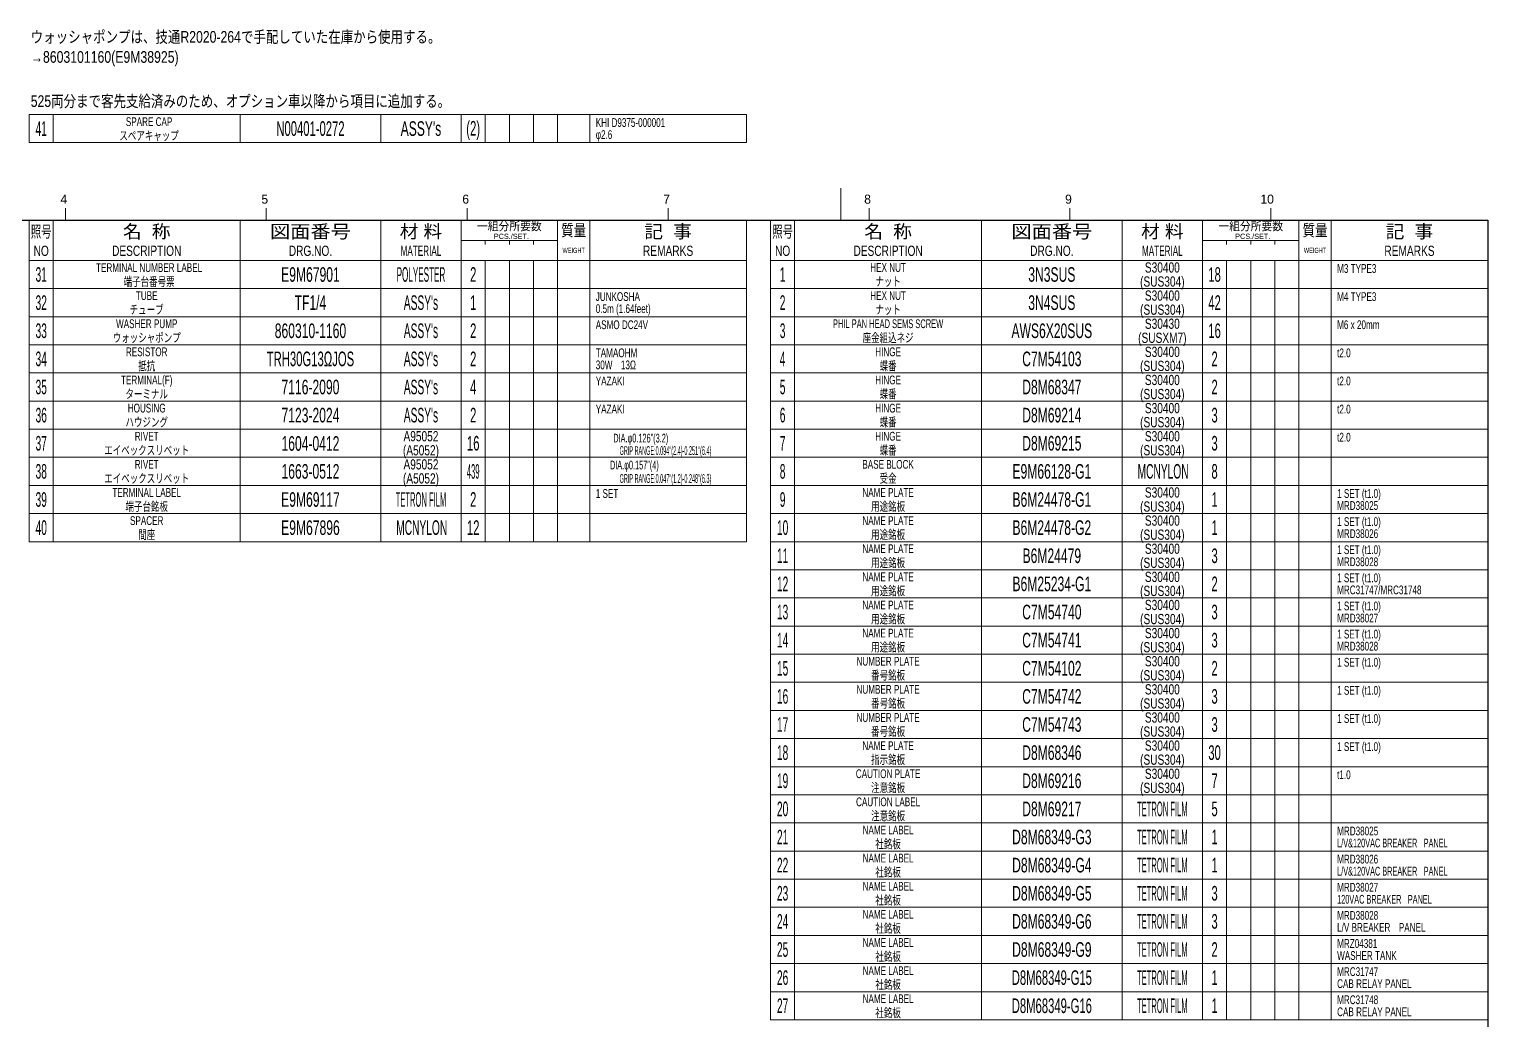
# Model space of a CAD drawing. Header units: millimetres. Extents: x 7 to 587, y 2 to 458.
# Drawn here: x 224 to 587, y 211 to 457.6 of the extents above; entities that cross this region are included whole.
import ezdxf
from ezdxf.enums import TextEntityAlignment as Align

# ---------------------------------------------------------------- set-up
doc = ezdxf.new("R2010")
doc.units = ezdxf.units.MM
for name, color, linetype in [('図面枠C7M', 7, 'Continuous'), ('表題、部品表_01', 7, 'Continuous'), ('表題、部品表_02', 7, 'Continuous'), ('表題、部品表_03', 7, 'Continuous')]:
    doc.layers.add(name, color=color, linetype=linetype)
doc.styles.add('HG丸ｺﾞｼｯｸM-PRO', font='')
doc.styles.get('HG丸ｺﾞｼｯｸM-PRO').set_extended_font_data('HG丸ｺﾞｼｯｸM-PRO')

# ---------------------------------------------------------------- blocks, each defined once
blk = doc.blocks.new('BLKF023')
at = {"layer": '図面枠C7M', "color": 4, "linetype": 'Continuous', "lineweight": 13}
for p, q in [((426, 410), (426, 418)), ((233, 413), (233, 410)), ((283, 413), (283, 410)), ((333, 413), (333, 410)), ((383, 413), (383, 410)), ((433, 413), (433, 410)), ((483, 413), (483, 410)), ((533, 413), (533, 410)), ((585, 393), (587, 393)), ((585, 386), (587, 386)), ((585, 379), (587, 379)), ((585, 372), (587, 372)), ((585, 365), (587, 365)), ((585, 358), (587, 358)), ((585, 351), (587, 351)), ((585, 344), (587, 344)), ((585, 337), (587, 337)), ((585, 330), (587, 330)), ((585, 323), (587, 323)), ((585, 316), (587, 316)), ((585, 309), (587, 309)), ((585, 302), (587, 302)), ((585, 295), (587, 295)), ((585, 288), (587, 288)), ((585, 281), (587, 281)), ((585, 274), (587, 274)), ((585, 267), (587, 267)), ((587, 260), (585, 260)), ((585, 253), (587, 253)), ((585, 246), (587, 246)), ((585, 239), (587, 239)), ((585, 232), (587, 232)), ((585, 225), (587, 225)), ((585, 218), (587, 218))]:
    blk.add_line(p, q, dxfattribs=at)
at = {"layer": '図面枠C7M', "color": 2, "linetype": 'Continuous', "lineweight": 25}
for p, q in [((33, 410), (587, 410)), ((587, 410), (587, 10))]:
    blk.add_line(p, q, dxfattribs=at)
at = {"layer": '図面枠C7M', "color": 4, "linetype": 'Continuous', "lineweight": 13, "style": 'HG丸ｺﾞｼｯｸM-PRO', "width": 1.003994}
for s, height, p in [('4', 2.25, (231.79, 413.45)), ('5', 2.25, (281.79, 413.45)), ('6', 2.25, (331.79, 413.45)), ('7', 2.25, (381.79, 413.45)), ('8', 2.25, (431.8, 413.45)), ('9', 2.25, (481.8, 413.45)), ('10', 2.255, (530.4, 413.45))]:
    blk.add_text(s, height=height, dxfattribs=at).set_placement(p, align=Align.BOTTOM_LEFT)
blk = doc.blocks.new('BLKF028')
at = {"layer": '表題、部品表_02', "color": 4, "linetype": 'Continuous', "lineweight": 13}
for p, q in [((408.5, 400), (408.5, 393)), ((408.5, 400), (587, 400)), ((414.5, 400), (414.5, 393)), ((461, 400), (461, 393)), ((496, 400), (496, 393)), ((516, 400), (516, 393)), ((522, 400), (522, 393)), ((528, 400), (528, 393)), ((534, 393), (534, 400)), ((540, 400), (540, 393)), ((548, 400), (548, 393)), ((587, 400), (587, 393)), ((408.5, 393), (587, 393))]:
    blk.add_line(p, q, dxfattribs=at)
blk = doc.blocks.new('BLKF030')
at = {"layer": '表題、部品表_02', "color": 4, "linetype": 'Continuous', "lineweight": 13}
for p, q in [((408.5, 393), (408.5, 386)), ((408.5, 393), (587, 393)), ((414.5, 393), (414.5, 386)), ((461, 393), (461, 386)), ((496, 393), (496, 386)), ((516, 393), (516, 386)), ((522, 393), (522, 386)), ((528, 393), (528, 386)), ((534, 386), (534, 393)), ((540, 393), (540, 386)), ((548, 393), (548, 386)), ((587, 393), (587, 386)), ((408.5, 386), (587, 386))]:
    blk.add_line(p, q, dxfattribs=at)
blk = doc.blocks.new('BLKF033')
at = {"layer": '表題、部品表_01', "color": 4, "linetype": 'Continuous', "lineweight": 13}
for p, q in [((408.5, 410), (408.5, 400)), ((408.5, 410), (587, 410)), ((414.5, 410), (414.5, 400)), ((461, 410), (461, 400)), ((496, 410), (496, 400)), ((516, 410), (516, 400)), ((540, 410), (540, 400)), ((548, 410), (548, 400)), ((587, 410), (587, 400)), ((516, 405), (540, 405)), ((522, 404), (522, 405)), ((528, 405), (528, 404)), ((534, 405), (534, 404)), ((408.5, 400), (587, 400))]:
    blk.add_line(p, q, dxfattribs=at)
at = {"layer": '表題、部品表_01', "color": 3, "linetype": 'Continuous', "lineweight": 35, "style": 'HG丸ｺﾞｼｯｸM-PRO'}
for s, height, width, p in [('照号', 2.909, 0.651535, (411.5, 407.2)), ('名  称', 3.273, 1.042426, (437.75, 407.2)), ('図面番号', 3.273, 1.127518, (478.5, 407.2)), ('材 料', 3.273, 1.042439, (506, 407.2)), ('一組分所要数', 2.036, 0.966638, (528, 408.5)), ('PCS./SET.', 1.309, 0.862935, (528.5, 406)), ('質量', 2.909, 0.781842, (544, 407.5)), ('記  事', 3.273, 1.042426, (567.5, 407.2)), ('NO', 2.545, 0.740841, (411.5, 402.4)), ('DESCRIPTION', 2.5455, 0.741365, (437.75, 402.4)), ('DRG.NO.', 2.545, 0.741189, (478.5, 402.4)), ('MATERIAL', 2.545, 0.594756, (506, 402.4)), ('WEIGHT', 1.309, 0.635507, (544, 402.5)), ('REMARKS', 2.545, 0.742803, (567.5, 402.4))]:
    blk.add_text(s, height=height, dxfattribs=dict(at, width=width)).set_placement(p, align=Align.MIDDLE_CENTER)
blk = doc.blocks.new('BLKF032')
at = {"layer": '表題、部品表_01', "color": 3, "linetype": 'Continuous', "lineweight": 13}
blk.add_blockref('BLKF033', (0, 0), dxfattribs=at)
blk = doc.blocks.new('BLKF034')
at = {"layer": '表題、部品表_02', "color": 4, "linetype": 'Continuous', "lineweight": 13}
for p, q in [((408.5, 386), (408.5, 379)), ((408.5, 386), (587, 386)), ((414.5, 386), (414.5, 379)), ((461, 386), (461, 379)), ((496, 386), (496, 379)), ((516, 386), (516, 379)), ((522, 386), (522, 379)), ((528, 386), (528, 379)), ((534, 379), (534, 386)), ((540, 386), (540, 379)), ((548, 386), (548, 379)), ((587, 386), (587, 379)), ((408.5, 379), (587, 379))]:
    blk.add_line(p, q, dxfattribs=at)
blk = doc.blocks.new('BLKF036')
at = {"layer": '表題、部品表_02', "color": 4, "linetype": 'Continuous', "lineweight": 13}
for p, q in [((408.5, 379), (408.5, 372)), ((408.5, 379), (587, 379)), ((414.5, 379), (414.5, 372)), ((461, 379), (461, 372)), ((496, 379), (496, 372)), ((516, 379), (516, 372)), ((522, 379), (522, 372)), ((528, 379), (528, 372)), ((534, 372), (534, 379)), ((540, 379), (540, 372)), ((548, 379), (548, 372)), ((587, 379), (587, 372)), ((408.5, 372), (587, 372))]:
    blk.add_line(p, q, dxfattribs=at)
blk = doc.blocks.new('BLKF038')
at = {"layer": '表題、部品表_02', "color": 4, "linetype": 'Continuous', "lineweight": 13}
for p, q in [((408.5, 372), (408.5, 365)), ((408.5, 372), (587, 372)), ((414.5, 372), (414.5, 365)), ((461, 372), (461, 365)), ((496, 372), (496, 365)), ((516, 372), (516, 365)), ((522, 372), (522, 365)), ((528, 372), (528, 365)), ((534, 365), (534, 372)), ((540, 372), (540, 365)), ((548, 372), (548, 365)), ((587, 372), (587, 365)), ((408.5, 365), (587, 365))]:
    blk.add_line(p, q, dxfattribs=at)
blk = doc.blocks.new('BLKF040')
at = {"layer": '表題、部品表_02', "color": 4, "linetype": 'Continuous', "lineweight": 13}
for p, q in [((408.5, 365), (408.5, 358)), ((408.5, 365), (587, 365)), ((414.5, 365), (414.5, 358)), ((461, 365), (461, 358)), ((496, 365), (496, 358)), ((516, 365), (516, 358)), ((522, 365), (522, 358)), ((528, 365), (528, 358)), ((534, 358), (534, 365)), ((540, 365), (540, 358)), ((548, 365), (548, 358)), ((587, 365), (587, 358)), ((408.5, 358), (587, 358))]:
    blk.add_line(p, q, dxfattribs=at)
blk = doc.blocks.new('BLKF042')
at = {"layer": '表題、部品表_02', "color": 4, "linetype": 'Continuous', "lineweight": 13}
for p, q in [((408.5, 358), (408.5, 351)), ((408.5, 358), (587, 358)), ((414.5, 358), (414.5, 351)), ((461, 358), (461, 351)), ((496, 358), (496, 351)), ((516, 358), (516, 351)), ((522, 358), (522, 351)), ((528, 358), (528, 351)), ((534, 351), (534, 358)), ((540, 358), (540, 351)), ((548, 358), (548, 351)), ((587, 358), (587, 351)), ((408.5, 351), (587, 351))]:
    blk.add_line(p, q, dxfattribs=at)
blk = doc.blocks.new('BLKF044')
at = {"layer": '表題、部品表_02', "color": 4, "linetype": 'Continuous', "lineweight": 13}
for p, q in [((408.5, 351), (408.5, 344)), ((408.5, 351), (587, 351)), ((414.5, 351), (414.5, 344)), ((461, 351), (461, 344)), ((496, 351), (496, 344)), ((516, 351), (516, 344)), ((522, 351), (522, 344)), ((528, 351), (528, 344)), ((534, 344), (534, 351)), ((540, 351), (540, 344)), ((548, 351), (548, 344)), ((587, 351), (587, 344)), ((408.5, 344), (587, 344))]:
    blk.add_line(p, q, dxfattribs=at)
blk = doc.blocks.new('BLKF046')
at = {"layer": '表題、部品表_02', "color": 4, "linetype": 'Continuous', "lineweight": 13}
for p, q in [((408.5, 344), (408.5, 337)), ((408.5, 344), (587, 344)), ((414.5, 344), (414.5, 337)), ((461, 344), (461, 337)), ((496, 344), (496, 337)), ((516, 344), (516, 337)), ((522, 344), (522, 337)), ((528, 344), (528, 337)), ((534, 337), (534, 344)), ((540, 344), (540, 337)), ((548, 344), (548, 337)), ((587, 344), (587, 337)), ((408.5, 337), (587, 337))]:
    blk.add_line(p, q, dxfattribs=at)
blk = doc.blocks.new('BLKF048')
at = {"layer": '表題、部品表_02', "color": 4, "linetype": 'Continuous', "lineweight": 13}
for p, q in [((408.5, 337), (408.5, 330)), ((408.5, 337), (587, 337)), ((414.5, 337), (414.5, 330)), ((461, 337), (461, 330)), ((496, 337), (496, 330)), ((516, 337), (516, 330)), ((522, 337), (522, 330)), ((528, 337), (528, 330)), ((534, 330), (534, 337)), ((540, 337), (540, 330)), ((548, 337), (548, 330)), ((587, 337), (587, 330)), ((408.5, 330), (587, 330))]:
    blk.add_line(p, q, dxfattribs=at)
blk = doc.blocks.new('BLKF050')
at = {"layer": '表題、部品表_02', "color": 4, "linetype": 'Continuous', "lineweight": 13}
for p, q in [((408.5, 330), (408.5, 323)), ((408.5, 330), (587, 330)), ((414.5, 330), (414.5, 323)), ((461, 330), (461, 323)), ((496, 330), (496, 323)), ((516, 330), (516, 323)), ((522, 330), (522, 323)), ((528, 330), (528, 323)), ((534, 323), (534, 330)), ((540, 330), (540, 323)), ((548, 330), (548, 323)), ((587, 330), (587, 323)), ((408.5, 323), (587, 323))]:
    blk.add_line(p, q, dxfattribs=at)
blk = doc.blocks.new('BLKF052')
at = {"layer": '表題、部品表_02', "color": 4, "linetype": 'Continuous', "lineweight": 13}
for p, q in [((408.5, 323), (408.5, 316)), ((408.5, 323), (587, 323)), ((414.5, 323), (414.5, 316)), ((461, 323), (461, 316)), ((496, 323), (496, 316)), ((516, 323), (516, 316)), ((522, 323), (522, 316)), ((528, 323), (528, 316)), ((534, 316), (534, 323)), ((540, 323), (540, 316)), ((548, 323), (548, 316)), ((587, 323), (587, 316)), ((408.5, 316), (587, 316))]:
    blk.add_line(p, q, dxfattribs=at)
blk = doc.blocks.new('BLKF054')
at = {"layer": '表題、部品表_02', "color": 4, "linetype": 'Continuous', "lineweight": 13}
for p, q in [((408.5, 316), (408.5, 309)), ((408.5, 316), (587, 316)), ((414.5, 316), (414.5, 309)), ((461, 316), (461, 309)), ((496, 316), (496, 309)), ((516, 316), (516, 309)), ((522, 316), (522, 309)), ((528, 316), (528, 309)), ((534, 309), (534, 316)), ((540, 316), (540, 309)), ((548, 316), (548, 309)), ((587, 316), (587, 309)), ((408.5, 309), (587, 309))]:
    blk.add_line(p, q, dxfattribs=at)
blk = doc.blocks.new('BLKF056')
at = {"layer": '表題、部品表_02', "color": 4, "linetype": 'Continuous', "lineweight": 13}
for p, q in [((408.5, 309), (408.5, 302)), ((408.5, 309), (587, 309)), ((414.5, 309), (414.5, 302)), ((461, 309), (461, 302)), ((496, 309), (496, 302)), ((516, 309), (516, 302)), ((522, 309), (522, 302)), ((528, 309), (528, 302)), ((534, 302), (534, 309)), ((540, 309), (540, 302)), ((548, 309), (548, 302)), ((587, 309), (587, 302)), ((408.5, 302), (587, 302))]:
    blk.add_line(p, q, dxfattribs=at)
blk = doc.blocks.new('BLKF058')
at = {"layer": '表題、部品表_02', "color": 4, "linetype": 'Continuous', "lineweight": 13}
for p, q in [((408.5, 302), (408.5, 295)), ((408.5, 302), (587, 302)), ((414.5, 302), (414.5, 295)), ((461, 302), (461, 295)), ((496, 302), (496, 295)), ((516, 302), (516, 295)), ((522, 302), (522, 295)), ((528, 302), (528, 295)), ((534, 295), (534, 302)), ((540, 302), (540, 295)), ((548, 302), (548, 295)), ((587, 302), (587, 295)), ((408.5, 295), (587, 295))]:
    blk.add_line(p, q, dxfattribs=at)
blk = doc.blocks.new('BLKF060')
at = {"layer": '表題、部品表_02', "color": 4, "linetype": 'Continuous', "lineweight": 13}
for p, q in [((408.5, 295), (408.5, 288)), ((408.5, 295), (587, 295)), ((414.5, 295), (414.5, 288)), ((461, 295), (461, 288)), ((496, 295), (496, 288)), ((516, 295), (516, 288)), ((522, 295), (522, 288)), ((528, 295), (528, 288)), ((534, 288), (534, 295)), ((540, 295), (540, 288)), ((548, 295), (548, 288)), ((587, 295), (587, 288)), ((408.5, 288), (587, 288))]:
    blk.add_line(p, q, dxfattribs=at)
blk = doc.blocks.new('BLKF062')
at = {"layer": '表題、部品表_02', "color": 4, "linetype": 'Continuous', "lineweight": 13}
for p, q in [((408.5, 288), (408.5, 281)), ((408.5, 288), (587, 288)), ((414.5, 288), (414.5, 281)), ((461, 288), (461, 281)), ((496, 288), (496, 281)), ((516, 288), (516, 281)), ((522, 288), (522, 281)), ((528, 288), (528, 281)), ((534, 281), (534, 288)), ((540, 288), (540, 281)), ((548, 288), (548, 281)), ((587, 288), (587, 281)), ((408.5, 281), (587, 281))]:
    blk.add_line(p, q, dxfattribs=at)
blk = doc.blocks.new('BLKF064')
at = {"layer": '表題、部品表_02', "color": 4, "linetype": 'Continuous', "lineweight": 13}
for p, q in [((408.5, 281), (408.5, 274)), ((408.5, 281), (587, 281)), ((414.5, 281), (414.5, 274)), ((461, 281), (461, 274)), ((496, 281), (496, 274)), ((516, 281), (516, 274)), ((522, 281), (522, 274)), ((528, 281), (528, 274)), ((534, 274), (534, 281)), ((540, 281), (540, 274)), ((548, 281), (548, 274)), ((587, 281), (587, 274)), ((408.5, 274), (587, 274))]:
    blk.add_line(p, q, dxfattribs=at)
blk = doc.blocks.new('BLKF066')
at = {"layer": '表題、部品表_02', "color": 4, "linetype": 'Continuous', "lineweight": 13}
for p, q in [((408.5, 274), (408.5, 267)), ((408.5, 274), (587, 274)), ((414.5, 274), (414.5, 267)), ((461, 274), (461, 267)), ((496, 274), (496, 267)), ((516, 274), (516, 267)), ((522, 274), (522, 267)), ((528, 274), (528, 267)), ((534, 267), (534, 274)), ((540, 274), (540, 267)), ((548, 274), (548, 267)), ((587, 274), (587, 267)), ((408.5, 267), (587, 267))]:
    blk.add_line(p, q, dxfattribs=at)
blk = doc.blocks.new('BLKF068')
at = {"layer": '表題、部品表_02', "color": 4, "linetype": 'Continuous', "lineweight": 13}
for p, q in [((408.5, 267), (408.5, 260)), ((408.5, 267), (587, 267)), ((414.5, 267), (414.5, 260)), ((461, 267), (461, 260)), ((496, 267), (496, 260)), ((516, 267), (516, 260)), ((522, 267), (522, 260)), ((528, 267), (528, 260)), ((534, 260), (534, 267)), ((540, 267), (540, 260)), ((548, 267), (548, 260)), ((587, 267), (587, 260)), ((408.5, 260), (587, 260))]:
    blk.add_line(p, q, dxfattribs=at)
blk = doc.blocks.new('BLKF070')
at = {"layer": '表題、部品表_02', "color": 4, "linetype": 'Continuous', "lineweight": 13}
for p, q in [((408.5, 260), (408.5, 253)), ((408.5, 260), (587, 260)), ((414.5, 260), (414.5, 253)), ((461, 260), (461, 253)), ((496, 260), (496, 253)), ((516, 260), (516, 253)), ((522, 260), (522, 253)), ((528, 260), (528, 253)), ((534, 253), (534, 260)), ((540, 260), (540, 253)), ((548, 260), (548, 253)), ((587, 260), (587, 253)), ((408.5, 253), (587, 253))]:
    blk.add_line(p, q, dxfattribs=at)
blk = doc.blocks.new('BLKF072')
at = {"layer": '表題、部品表_02', "color": 4, "linetype": 'Continuous', "lineweight": 13}
for p, q in [((408.5, 253), (408.5, 246)), ((408.5, 253), (587, 253)), ((414.5, 253), (414.5, 246)), ((461, 253), (461, 246)), ((496, 253), (496, 246)), ((516, 253), (516, 246)), ((522, 253), (522, 246)), ((528, 253), (528, 246)), ((534, 246), (534, 253)), ((540, 253), (540, 246)), ((548, 253), (548, 246)), ((587, 253), (587, 246)), ((408.5, 246), (587, 246))]:
    blk.add_line(p, q, dxfattribs=at)
blk = doc.blocks.new('BLKF074')
at = {"layer": '表題、部品表_02', "color": 4, "linetype": 'Continuous', "lineweight": 13}
for p, q in [((408.5, 246), (408.5, 239)), ((408.5, 246), (587, 246)), ((414.5, 246), (414.5, 239)), ((461, 246), (461, 239)), ((496, 246), (496, 239)), ((516, 246), (516, 239)), ((522, 246), (522, 239)), ((528, 246), (528, 239)), ((534, 239), (534, 246)), ((540, 246), (540, 239)), ((548, 246), (548, 239)), ((587, 246), (587, 239)), ((408.5, 239), (587, 239))]:
    blk.add_line(p, q, dxfattribs=at)
blk = doc.blocks.new('BLKF076')
at = {"layer": '表題、部品表_02', "color": 4, "linetype": 'Continuous', "lineweight": 13}
for p, q in [((408.5, 239), (408.5, 232)), ((408.5, 239), (587, 239)), ((414.5, 239), (414.5, 232)), ((461, 239), (461, 232)), ((496, 239), (496, 232)), ((516, 239), (516, 232)), ((522, 239), (522, 232)), ((528, 239), (528, 232)), ((534, 232), (534, 239)), ((540, 239), (540, 232)), ((548, 239), (548, 232)), ((587, 239), (587, 232)), ((408.5, 232), (587, 232))]:
    blk.add_line(p, q, dxfattribs=at)
blk = doc.blocks.new('BLKF078')
at = {"layer": '表題、部品表_02', "color": 4, "linetype": 'Continuous', "lineweight": 13}
for p, q in [((408.5, 225), (408.5, 218)), ((408.5, 225), (587, 225)), ((414.5, 225), (414.5, 218)), ((461, 225), (461, 218)), ((496, 225), (496, 218)), ((516, 225), (516, 218)), ((522, 225), (522, 218)), ((528, 225), (528, 218)), ((534, 218), (534, 225)), ((540, 225), (540, 218)), ((548, 225), (548, 218)), ((587, 225), (587, 218)), ((408.5, 218), (587, 218))]:
    blk.add_line(p, q, dxfattribs=at)
blk = doc.blocks.new('BLKF080')
at = {"layer": '表題、部品表_02', "color": 4, "linetype": 'Continuous', "lineweight": 13}
for p, q in [((408.5, 218), (408.5, 211)), ((408.5, 218), (587, 218)), ((414.5, 218), (414.5, 211)), ((461, 218), (461, 211)), ((496, 218), (496, 211)), ((516, 218), (516, 211)), ((522, 218), (522, 211)), ((528, 218), (528, 211)), ((534, 211), (534, 218)), ((540, 218), (540, 211)), ((548, 218), (548, 211)), ((587, 218), (587, 211)), ((408.5, 211), (587, 211))]:
    blk.add_line(p, q, dxfattribs=at)
blk = doc.blocks.new('BLKF082')
at = {"layer": '表題、部品表_02', "color": 4, "linetype": 'Continuous', "lineweight": 13}
for p, q in [((408.5, 232), (408.5, 225)), ((408.5, 232), (587, 232)), ((414.5, 232), (414.5, 225)), ((461, 232), (461, 225)), ((496, 232), (496, 225)), ((516, 232), (516, 225)), ((522, 232), (522, 225)), ((528, 232), (528, 225)), ((534, 225), (534, 232)), ((540, 232), (540, 225)), ((548, 232), (548, 225)), ((587, 232), (587, 225)), ((408.5, 225), (587, 225))]:
    blk.add_line(p, q, dxfattribs=at)
blk = doc.blocks.new('BLKF090')
at = {"layer": '表題、部品表_02', "color": 4, "linetype": 'Continuous', "lineweight": 13}
for p, q in [((224, 393), (224, 386)), ((224, 393), (402.5, 393)), ((230, 393), (230, 386)), ((276.5, 393), (276.5, 386)), ((311.5, 393), (311.5, 386)), ((331.5, 393), (331.5, 386)), ((337.5, 393), (337.5, 386)), ((343.5, 393), (343.5, 386)), ((349.5, 386), (349.5, 393)), ((355.5, 393), (355.5, 386)), ((363.5, 393), (363.5, 386)), ((402.5, 393), (402.5, 386)), ((224, 386), (402.5, 386))]:
    blk.add_line(p, q, dxfattribs=at)
blk = doc.blocks.new('BLKF092')
at = {"layer": '表題、部品表_02', "color": 4, "linetype": 'Continuous', "lineweight": 13}
for p, q in [((224, 400), (224, 393)), ((224, 400), (402.5, 400)), ((230, 400), (230, 393)), ((276.5, 400), (276.5, 393)), ((311.5, 400), (311.5, 393)), ((331.5, 400), (331.5, 393)), ((337.5, 400), (337.5, 393)), ((343.5, 400), (343.5, 393)), ((349.5, 393), (349.5, 400)), ((355.5, 400), (355.5, 393)), ((363.5, 400), (363.5, 393)), ((402.5, 400), (402.5, 393)), ((224, 393), (402.5, 393))]:
    blk.add_line(p, q, dxfattribs=at)
blk = doc.blocks.new('BLKF095')
at = {"layer": '表題、部品表_01', "color": 4, "linetype": 'Continuous', "lineweight": 13}
for p, q in [((224, 410), (224, 400)), ((224, 410), (402.5, 410)), ((230, 410), (230, 400)), ((276.5, 410), (276.5, 400)), ((311.5, 410), (311.5, 400)), ((331.5, 410), (331.5, 400)), ((355.5, 410), (355.5, 400)), ((363.5, 410), (363.5, 400)), ((402.5, 410), (402.5, 400)), ((331.5, 405), (355.5, 405)), ((337.5, 404), (337.5, 405)), ((343.5, 405), (343.5, 404)), ((349.5, 405), (349.5, 404)), ((224, 400), (402.5, 400))]:
    blk.add_line(p, q, dxfattribs=at)
at = {"layer": '表題、部品表_01', "color": 3, "linetype": 'Continuous', "lineweight": 35, "style": 'HG丸ｺﾞｼｯｸM-PRO'}
for s, height, width, p in [('照号', 2.909, 0.651535, (227, 407.2)), ('名  称', 3.273, 1.042426, (253.25, 407.2)), ('図面番号', 3.273, 1.127518, (294, 407.2)), ('材 料', 3.273, 1.042439, (321.5, 407.2)), ('一組分所要数', 2.036, 0.966638, (343.5, 408.5)), ('PCS./SET.', 1.309, 0.862935, (344, 406)), ('質量', 2.909, 0.781842, (359.5, 407.5)), ('記  事', 3.273, 1.042426, (383, 407.2)), ('NO', 2.545, 0.740841, (227, 402.4)), ('DESCRIPTION', 2.5455, 0.741365, (253.25, 402.4)), ('DRG.NO.', 2.545, 0.741189, (294, 402.4)), ('MATERIAL', 2.545, 0.594756, (321.5, 402.4)), ('WEIGHT', 1.309, 0.635507, (359.5, 402.5)), ('REMARKS', 2.545, 0.742803, (383, 402.4))]:
    blk.add_text(s, height=height, dxfattribs=dict(at, width=width)).set_placement(p, align=Align.MIDDLE_CENTER)
blk = doc.blocks.new('BLKF094')
at = {"layer": '表題、部品表_01', "color": 3, "linetype": 'Continuous', "lineweight": 13}
blk.add_blockref('BLKF095', (0, 0), dxfattribs=at)
blk = doc.blocks.new('BLKF096')
at = {"layer": '表題、部品表_02', "color": 4, "linetype": 'Continuous', "lineweight": 13}
for p, q in [((224, 386), (224, 379)), ((224, 386), (402.5, 386)), ((230, 386), (230, 379)), ((276.5, 386), (276.5, 379)), ((311.5, 386), (311.5, 379)), ((331.5, 386), (331.5, 379)), ((337.5, 386), (337.5, 379)), ((343.5, 386), (343.5, 379)), ((349.5, 379), (349.5, 386)), ((355.5, 386), (355.5, 379)), ((363.5, 386), (363.5, 379)), ((402.5, 386), (402.5, 379)), ((224, 379), (402.5, 379))]:
    blk.add_line(p, q, dxfattribs=at)
blk = doc.blocks.new('BLKF098')
at = {"layer": '表題、部品表_02', "color": 4, "linetype": 'Continuous', "lineweight": 13}
for p, q in [((224, 379), (224, 372)), ((224, 379), (402.5, 379)), ((230, 379), (230, 372)), ((276.5, 379), (276.5, 372)), ((311.5, 379), (311.5, 372)), ((331.5, 379), (331.5, 372)), ((337.5, 379), (337.5, 372)), ((343.5, 379), (343.5, 372)), ((349.5, 372), (349.5, 379)), ((355.5, 379), (355.5, 372)), ((363.5, 379), (363.5, 372)), ((402.5, 379), (402.5, 372)), ((224, 372), (402.5, 372))]:
    blk.add_line(p, q, dxfattribs=at)
blk = doc.blocks.new('BLKF100')
at = {"layer": '表題、部品表_02', "color": 4, "linetype": 'Continuous', "lineweight": 13}
for p, q in [((224, 372), (224, 365)), ((224, 372), (402.5, 372)), ((230, 372), (230, 365)), ((276.5, 372), (276.5, 365)), ((311.5, 372), (311.5, 365)), ((331.5, 372), (331.5, 365)), ((337.5, 372), (337.5, 365)), ((343.5, 372), (343.5, 365)), ((349.5, 365), (349.5, 372)), ((355.5, 372), (355.5, 365)), ((363.5, 372), (363.5, 365)), ((402.5, 372), (402.5, 365)), ((224, 365), (402.5, 365))]:
    blk.add_line(p, q, dxfattribs=at)
blk = doc.blocks.new('BLKF102')
at = {"layer": '表題、部品表_02', "color": 4, "linetype": 'Continuous', "lineweight": 13}
for p, q in [((224, 365), (224, 358)), ((224, 365), (402.5, 365)), ((230, 365), (230, 358)), ((276.5, 365), (276.5, 358)), ((311.5, 365), (311.5, 358)), ((331.5, 365), (331.5, 358)), ((337.5, 365), (337.5, 358)), ((343.5, 365), (343.5, 358)), ((349.5, 358), (349.5, 365)), ((355.5, 365), (355.5, 358)), ((363.5, 365), (363.5, 358)), ((402.5, 365), (402.5, 358)), ((224, 358), (402.5, 358))]:
    blk.add_line(p, q, dxfattribs=at)
blk = doc.blocks.new('BLKF104')
at = {"layer": '表題、部品表_02', "color": 4, "linetype": 'Continuous', "lineweight": 13}
for p, q in [((224, 358), (224, 351)), ((224, 358), (402.5, 358)), ((230, 358), (230, 351)), ((276.5, 358), (276.5, 351)), ((311.5, 358), (311.5, 351)), ((331.5, 358), (331.5, 351)), ((337.5, 358), (337.5, 351)), ((343.5, 358), (343.5, 351)), ((349.5, 351), (349.5, 358)), ((355.5, 358), (355.5, 351)), ((363.5, 358), (363.5, 351)), ((402.5, 358), (402.5, 351)), ((224, 351), (402.5, 351))]:
    blk.add_line(p, q, dxfattribs=at)
blk = doc.blocks.new('BLKF106')
at = {"layer": '表題、部品表_02', "color": 4, "linetype": 'Continuous', "lineweight": 13}
for p, q in [((224, 351), (224, 344)), ((224, 351), (402.5, 351)), ((230, 351), (230, 344)), ((276.5, 351), (276.5, 344)), ((311.5, 351), (311.5, 344)), ((331.5, 351), (331.5, 344)), ((337.5, 351), (337.5, 344)), ((343.5, 351), (343.5, 344)), ((349.5, 344), (349.5, 351)), ((355.5, 351), (355.5, 344)), ((363.5, 351), (363.5, 344)), ((402.5, 351), (402.5, 344)), ((224, 344), (402.5, 344))]:
    blk.add_line(p, q, dxfattribs=at)
blk = doc.blocks.new('BLKF108')
at = {"layer": '表題、部品表_02', "color": 4, "linetype": 'Continuous', "lineweight": 13}
for p, q in [((224, 436.32), (224, 429.32)), ((224, 436.32), (402.5, 436.32)), ((230, 436.32), (230, 429.32)), ((276.5, 436.32), (276.5, 429.32)), ((311.5, 436.32), (311.5, 429.32)), ((331.5, 436.32), (331.5, 429.32)), ((337.5, 436.32), (337.5, 429.32)), ((343.5, 436.32), (343.5, 429.32)), ((349.5, 429.32), (349.5, 436.32)), ((355.5, 436.32), (355.5, 429.32)), ((363.5, 436.32), (363.5, 429.32)), ((402.5, 436.32), (402.5, 429.32)), ((224, 429.32), (402.5, 429.32))]:
    blk.add_line(p, q, dxfattribs=at)
blk = doc.blocks.new('BLKF110')
at = {"layer": '表題、部品表_02', "color": 4, "linetype": 'Continuous', "lineweight": 13}
for p, q in [((224, 344), (224, 337)), ((224, 344), (402.5, 344)), ((230, 344), (230, 337)), ((276.5, 344), (276.5, 337)), ((311.5, 344), (311.5, 337)), ((331.5, 344), (331.5, 337)), ((337.5, 344), (337.5, 337)), ((343.5, 344), (343.5, 337)), ((349.5, 337), (349.5, 344)), ((355.5, 344), (355.5, 337)), ((363.5, 344), (363.5, 337)), ((402.5, 344), (402.5, 337)), ((224, 337), (402.5, 337))]:
    blk.add_line(p, q, dxfattribs=at)
blk = doc.blocks.new('BLKF112')
at = {"layer": '表題、部品表_02', "color": 4, "linetype": 'Continuous', "lineweight": 13}
for p, q in [((224, 337), (224, 330)), ((224, 337), (402.5, 337)), ((230, 337), (230, 330)), ((276.5, 337), (276.5, 330)), ((311.5, 337), (311.5, 330)), ((331.5, 337), (331.5, 330)), ((337.5, 337), (337.5, 330)), ((343.5, 337), (343.5, 330)), ((349.5, 330), (349.5, 337)), ((355.5, 337), (355.5, 330)), ((363.5, 337), (363.5, 330)), ((402.5, 337), (402.5, 330)), ((224, 330), (402.5, 330))]:
    blk.add_line(p, q, dxfattribs=at)

msp = doc.modelspace()

# ---------------------------------------------------------------- block references
at = {"layer": '図面枠C7M', "color": 4, "linetype": 'Continuous', "lineweight": 13}
msp.add_blockref('BLKF023', (0, 0), dxfattribs=at)
at = {"layer": '表題、部品表_01', "color": 3, "linetype": 'Continuous', "lineweight": 13}
for name in ['BLKF094', 'BLKF032']:
    msp.add_blockref(name, (0, 0), dxfattribs=at)
at = {"layer": '表題、部品表_02', "color": 4, "linetype": 'Continuous', "lineweight": 13}
for name in ['BLKF108', 'BLKF092', 'BLKF028', 'BLKF090', 'BLKF030', 'BLKF096', 'BLKF034', 'BLKF098', 'BLKF036', 'BLKF100', 'BLKF038', 'BLKF102', 'BLKF040', 'BLKF104', 'BLKF042', 'BLKF106', 'BLKF044', 'BLKF110', 'BLKF046', 'BLKF112', 'BLKF048', 'BLKF050', 'BLKF052', 'BLKF054', 'BLKF056', 'BLKF058', 'BLKF060', 'BLKF062', 'BLKF064', 'BLKF066', 'BLKF068', 'BLKF070', 'BLKF072', 'BLKF074', 'BLKF076', 'BLKF082', 'BLKF078', 'BLKF080']:
    msp.add_blockref(name, (0, 0), dxfattribs=at)

# ---------------------------------------------------------------- texts
at = {"layer": '表題、部品表_03', "color": 31, "linetype": 'Continuous', "lineweight": 35, "style": 'HG丸ｺﾞｼｯｸM-PRO'}
for s, width, p in [('ウォッシャポンプは、技通R2020-264で手配していた在庫から使用する。', 0.782235, (224.39, 455.64)), ('→8603101160(E9M38925)', 0.784088, (224.39, 450.64)), ('525両分まで客先支給済みのため、オプション車以降から項目に追加する。', 0.782018, (224.39, 439.65))]:
    msp.add_text(s, height=2.9091, dxfattribs=dict(at, width=width)).set_placement(p, align=Align.MIDDLE_LEFT)
at = {"layer": '表題、部品表_03', "color": 3, "linetype": 'Continuous', "lineweight": 35, "style": 'HG丸ｺﾞｼｯｸM-PRO'}
for s, height, width, p in [('SPARE CAP', 2.182, 0.691878, (253.84, 434.54)), ('41', 3.636, 0.521199, (227, 432.82)), ('スペアキャップ', 2.182, 0.692256, (253.84, 431.04)), ('N00401-0272', 3.6364, 0.576184, (294, 432.82)), ("ASSY's", 3.636, 0.617769, (321.5, 432.82)), ('(2)', 3.636, 0.576968, (334.5, 432.89)), ('TERMINAL NUMBER LABEL', 2.1818, 0.692737, (253.84, 398.22)), ('HEX NUT', 2.182, 0.692138, (437.75, 398.25)), ('S30400', 2.545, 0.740904, (506, 398.25)), ('31', 3.636, 0.521199, (227, 396.5)), ('端子台番号票', 2.182, 0.692256, (253.84, 394.72)), ('E9M67901', 3.636, 0.619819, (294, 396.5)), ('POLYESTER', 3.636, 0.41533, (321.5, 396.5)), ('2', 3.64, 0.576062, (334.5, 396.5)), ('1', 3.64, 0.521199, (411.5, 396.5)), ('ナット', 2.182, 0.692256, (437.75, 394.75)), ('3N3SUS', 3.636, 0.619673, (478.5, 396.5)), ('(SUS304)', 2.545, 0.740651, (506, 394.75)), ('18', 3.636, 0.576062, (519, 396.5)), ('TUBE', 2.182, 0.69322, (253.25, 391.25)), ('HEX NUT', 2.182, 0.692138, (437.75, 391.25)), ('S30400', 2.545, 0.740904, (506, 391.25)), ('32', 3.636, 0.521199, (227, 389.5)), ('チューブ', 2.182, 0.692256, (253.25, 387.75)), ('TF1/4', 3.636, 0.618394, (294, 389.5)), ("ASSY's", 3.636, 0.522811, (321.5, 389.5)), ('1', 3.64, 0.576062, (334.5, 389.5)), ('2', 3.64, 0.521199, (411.5, 389.5)), ('ナット', 2.182, 0.692256, (437.75, 387.75)), ('3N4SUS', 3.636, 0.619673, (478.5, 389.5)), ('(SUS304)', 2.545, 0.740651, (506, 387.75)), ('42', 3.636, 0.576062, (519, 389.5)), ('WASHER PUMP', 2.1818, 0.691544, (253.25, 384.25)), ('PHIL PAN HEAD SEMS SCREW', 2.1818, 0.618673, (437.75, 384.25)), ('S30430', 2.545, 0.740904, (506, 384.25)), ('33', 3.636, 0.521199, (227, 382.5)), ('ウォッシャポンプ', 2.182, 0.692256, (253.25, 380.75)), ('860310-1160', 3.6364, 0.61986, (294, 382.5)), ("ASSY's", 3.636, 0.522811, (321.5, 382.5)), ('2', 3.64, 0.576062, (334.5, 382.5)), ('3', 3.64, 0.521199, (411.5, 382.5)), ('座金組込ネジ', 2.182, 0.692256, (437.75, 380.75)), ('AWS6X20SUS', 3.636, 0.618991, (478.5, 382.5)), ('(SUSXM7)', 2.545, 0.740658, (506, 380.75)), ('16', 3.636, 0.576062, (519, 382.5)), ('RESISTOR', 2.182, 0.692628, (253.25, 377.25)), ('HINGE', 2.182, 0.691713, (437.75, 377.25)), ('S30400', 2.545, 0.740904, (506, 377.25)), ('34', 3.636, 0.521199, (227, 375.5)), ('抵抗', 2.182, 0.692256, (253.25, 373.75)), ('TRH30G13ΩJOS', 3.6364, 0.577183, (294, 375.5)), ("ASSY's", 3.636, 0.522811, (321.5, 375.5)), ('2', 3.64, 0.576062, (334.5, 375.5)), ('4', 3.64, 0.521199, (411.5, 375.5)), ('蝶番', 2.182, 0.692256, (437.75, 373.75)), ('C7M54103', 3.636, 0.619792, (478.5, 375.5)), ('(SUS304)', 2.545, 0.740651, (506, 373.75)), ('2', 3.64, 0.576062, (519, 375.5)), ('35', 3.636, 0.521199, (227, 368.5)), ('TERMINAL(F)', 2.1818, 0.692798, (253.25, 370.25)), ('7116-2090', 3.636, 0.619839, (294, 368.5)), ("ASSY's", 3.636, 0.522811, (321.5, 368.5)), ('4', 3.64, 0.576062, (334.5, 368.5)), ('5', 3.64, 0.521199, (411.5, 368.5)), ('HINGE', 2.182, 0.691713, (437.75, 370.25)), ('D8M68347', 3.636, 0.619412, (478.5, 368.5)), ('S30400', 2.545, 0.740904, (506, 370.25)), ('2', 3.64, 0.576062, (519, 368.5)), ('ターミナル', 2.182, 0.692256, (253.25, 366.75)), ('蝶番', 2.182, 0.692256, (437.75, 366.75)), ('(SUS304)', 2.545, 0.740651, (506, 366.75)), ('36', 3.636, 0.521199, (227, 361.5)), ('HOUSING', 2.182, 0.691634, (253.25, 363.25)), ('7123-2024', 3.636, 0.619839, (294, 361.5)), ("ASSY's", 3.636, 0.522811, (321.5, 361.5)), ('2', 3.64, 0.576062, (334.5, 361.5)), ('6', 3.64, 0.521199, (411.5, 361.5)), ('HINGE', 2.182, 0.691713, (437.75, 363.25)), ('D8M69214', 3.636, 0.619412, (478.5, 361.5)), ('S30400', 2.545, 0.740904, (506, 363.25)), ('3', 3.64, 0.576062, (519, 361.5)), ('ハウジング', 2.182, 0.692256, (253.25, 359.75)), ('蝶番', 2.182, 0.692256, (437.75, 359.75)), ('(SUS304)', 2.545, 0.740651, (506, 359.75)), ('37', 3.636, 0.521199, (227, 354.5)), ('RIVET', 2.182, 0.692838, (253.25, 356.25)), ('1604-0412', 3.636, 0.619839, (294, 354.45)), ('A95052', 2.545, 0.741089, (321.5, 356.25)), ('16', 3.636, 0.576062, (334.5, 354.5)), ('7', 3.64, 0.521199, (411.5, 354.5)), ('HINGE', 2.182, 0.691713, (437.75, 356.25)), ('D8M69215', 3.636, 0.619412, (478.5, 354.5)), ('S30400', 2.545, 0.740904, (506, 356.25)), ('3', 3.64, 0.576062, (519, 354.5)), ('エイベックスリベット', 2.182, 0.692256, (253.25, 352.75)), ('(A5052)', 2.545, 0.740435, (321.5, 352.75)), ('蝶番', 2.182, 0.692256, (437.75, 352.75)), ('(SUS304)', 2.545, 0.740651, (506, 352.75)), ('38', 3.636, 0.521199, (227, 347.5)), ('RIVET', 2.182, 0.692838, (253.25, 349.25)), ('1663-0512', 3.636, 0.619839, (294, 347.5)), ('A95052', 2.545, 0.741089, (321.5, 349.25)), ('439', 3.636, 0.389528, (334.5, 347.5)), ('8', 3.64, 0.521199, (411.5, 347.5)), ('BASE BLOCK', 2.182, 0.69275, (437.75, 349.25)), ('E9M66128-G1', 3.6364, 0.619453, (478.5, 347.5)), ('MCNYLON', 3.636, 0.521558, (506.19, 347.51)), ('8', 3.64, 0.576062, (519, 347.5)), ('エイベックスリベット', 2.182, 0.692256, (253.25, 345.75)), ('(A5052)', 2.545, 0.740435, (321.5, 345.75)), ('受金', 2.182, 0.692256, (437.75, 345.75)), ('39', 3.636, 0.521199, (227, 340.5)), ('TERMINAL LABEL', 2.1818, 0.693017, (253.25, 342.25)), ('E9M69117', 3.636, 0.619819, (294, 340.5)), ('TETRON FILM', 3.6364, 0.375921, (321.5, 340.5)), ('2', 3.64, 0.576062, (334.5, 340.5)), ('9', 3.64, 0.521199, (411.5, 340.5)), ('NAME PLATE', 2.182, 0.692312, (437.75, 342.25)), ('B6M24478-G1', 3.6364, 0.619302, (478.5, 340.5)), ('S30400', 2.545, 0.740904, (506, 342.25)), ('1', 3.64, 0.576062, (519, 340.5)), ('端子台銘板', 2.182, 0.692256, (253.25, 338.75)), ('用途銘板', 2.182, 0.692256, (437.75, 338.75)), ('(SUS304)', 2.545, 0.740651, (506, 338.75)), ('40', 3.636, 0.521199, (227, 333.5)), ('SPACER', 2.182, 0.692189, (253.25, 335.25)), ('E9M67896', 3.636, 0.619819, (294, 333.5)), ('MCNYLON', 3.636, 0.521558, (321.69, 333.51)), ('12', 3.636, 0.576062, (334.5, 333.5)), ('10', 3.636, 0.521199, (411.5, 333.5)), ('NAME PLATE', 2.182, 0.692312, (437.75, 335.25)), ('B6M24478-G2', 3.6364, 0.619302, (478.5, 333.5)), ('S30400', 2.545, 0.740904, (506, 335.25)), ('1', 3.64, 0.576062, (519, 333.5)), ('間座', 2.182, 0.692256, (253.25, 331.75)), ('用途銘板', 2.182, 0.692256, (437.75, 331.75)), ('(SUS304)', 2.545, 0.740651, (506, 331.75)), ('11', 3.636, 0.521199, (411.5, 326.5)), ('NAME PLATE', 2.182, 0.692312, (437.75, 328.25)), ('B6M24479', 3.636, 0.619614, (478.5, 326.5)), ('S30400', 2.545, 0.740904, (506, 328.25)), ('3', 3.64, 0.576062, (519, 326.5)), ('用途銘板', 2.182, 0.692256, (437.75, 324.75)), ('(SUS304)', 2.545, 0.740651, (506, 324.75)), ('12', 3.636, 0.521199, (411.5, 319.5)), ('NAME PLATE', 2.182, 0.692312, (437.75, 321.25)), ('B6M25234-G1', 3.6364, 0.619302, (478.5, 319.5)), ('S30400', 2.545, 0.740904, (506, 321.25)), ('2', 3.64, 0.576062, (519, 319.5)), ('用途銘板', 2.182, 0.692256, (437.75, 317.75)), ('(SUS304)', 2.545, 0.740651, (506, 317.75)), ('13', 3.636, 0.521199, (411.5, 312.5)), ('NAME PLATE', 2.182, 0.692312, (437.75, 314.25)), ('C7M54740', 3.636, 0.619792, (478.5, 312.5)), ('S30400', 2.545, 0.740904, (506, 314.25)), ('3', 3.64, 0.576062, (519, 312.5)), ('用途銘板', 2.182, 0.692256, (437.75, 310.75)), ('(SUS304)', 2.545, 0.740651, (506, 310.75)), ('S30400', 2.545, 0.740904, (506, 307.25)), ('14', 3.636, 0.521199, (411.5, 305.5)), ('NAME PLATE', 2.182, 0.692312, (437.75, 307.25)), ('用途銘板', 2.182, 0.692256, (437.75, 303.75)), ('C7M54741', 3.636, 0.619792, (478.5, 305.5)), ('(SUS304)', 2.545, 0.740651, (506, 303.75)), ('3', 3.64, 0.576062, (519, 305.5)), ('NUMBER PLATE', 2.1818, 0.692437, (437.75, 300.25)), ('S30400', 2.545, 0.740904, (506, 300.25)), ('15', 3.636, 0.521199, (411.5, 298.5)), ('番号銘板', 2.182, 0.692256, (437.75, 296.75)), ('C7M54102', 3.636, 0.619792, (478.5, 298.5)), ('(SUS304)', 2.545, 0.740651, (506, 296.75)), ('2', 3.64, 0.576062, (519, 298.5)), ('NUMBER PLATE', 2.1818, 0.692437, (437.75, 293.25)), ('S30400', 2.545, 0.740904, (506, 293.25)), ('16', 3.636, 0.521199, (411.5, 291.5)), ('番号銘板', 2.182, 0.692256, (437.75, 289.75)), ('C7M54742', 3.636, 0.619792, (478.5, 291.5)), ('(SUS304)', 2.545, 0.740651, (506, 289.75)), ('3', 3.64, 0.576062, (519, 291.5)), ('NUMBER PLATE', 2.1818, 0.692437, (437.75, 286.25)), ('S30400', 2.545, 0.740904, (506, 286.25)), ('17', 3.636, 0.521199, (411.5, 284.5)), ('番号銘板', 2.182, 0.692256, (437.75, 282.75)), ('C7M54743', 3.636, 0.619792, (478.5, 284.5)), ('(SUS304)', 2.545, 0.740651, (506, 282.75)), ('3', 3.64, 0.576062, (519, 284.5)), ('NAME PLATE', 2.182, 0.692312, (437.75, 279.25)), ('S30400', 2.545, 0.740904, (506, 279.25)), ('18', 3.636, 0.521199, (411.5, 277.5)), ('指示銘板', 2.182, 0.692256, (437.75, 275.75)), ('D8M68346', 3.636, 0.619412, (478.5, 277.5)), ('(SUS304)', 2.545, 0.740651, (506, 275.75)), ('30', 3.636, 0.576062, (519, 277.5)), ('19', 3.636, 0.521199, (411.5, 270.5)), ('CAUTION PLATE', 2.1818, 0.692676, (437.75, 272.25)), ('D8M69216', 3.636, 0.619412, (478.5, 270.5)), ('S30400', 2.545, 0.740904, (506, 272.25)), ('7', 3.64, 0.576062, (519, 270.5)), ('注意銘板', 2.182, 0.692256, (437.75, 268.75)), ('(SUS304)', 2.545, 0.740651, (506, 268.75)), ('20', 3.636, 0.521199, (411.5, 263.5)), ('CAUTION LABEL', 2.1818, 0.692867, (437.75, 265.25)), ('D8M69217', 3.636, 0.619412, (478.5, 263.5)), ('TETRON FILM', 3.6364, 0.375921, (506, 263.5)), ('5', 3.64, 0.576062, (519, 263.5)), ('注意銘板', 2.182, 0.692256, (437.75, 261.75)), ('21', 3.636, 0.521199, (411.5, 256.5)), ('NAME LABEL', 2.182, 0.692548, (437.75, 258.25)), ('D8M68349-G3', 3.6364, 0.619153, (478.5, 256.5)), ('TETRON FILM', 3.6364, 0.375921, (506, 256.5)), ('1', 3.64, 0.576062, (519, 256.5)), ('社銘板', 2.182, 0.692256, (437.75, 254.75)), ('22', 3.636, 0.521199, (411.5, 249.5)), ('NAME LABEL', 2.182, 0.692548, (437.75, 251.25)), ('D8M68349-G4', 3.6364, 0.619153, (478.5, 249.5)), ('TETRON FILM', 3.6364, 0.375921, (506, 249.5)), ('1', 3.64, 0.576062, (519, 249.5)), ('社銘板', 2.182, 0.692256, (437.75, 247.75)), ('23', 3.636, 0.521199, (411.5, 242.5)), ('NAME LABEL', 2.182, 0.692548, (437.75, 244.25)), ('D8M68349-G5', 3.6364, 0.619153, (478.5, 242.5)), ('TETRON FILM', 3.6364, 0.375921, (506, 242.5)), ('3', 3.64, 0.576062, (519, 242.5)), ('社銘板', 2.182, 0.692256, (437.75, 240.75)), ('24', 3.636, 0.521199, (411.5, 235.5)), ('NAME LABEL', 2.182, 0.692548, (437.75, 237.25)), ('D8M68349-G6', 3.6364, 0.619153, (478.5, 235.5)), ('TETRON FILM', 3.6364, 0.375921, (506, 235.5)), ('3', 3.64, 0.576062, (519, 235.5)), ('社銘板', 2.182, 0.692256, (437.75, 233.75)), ('25', 3.636, 0.521199, (411.5, 228.5)), ('NAME LABEL', 2.182, 0.692548, (437.75, 230.25)), ('D8M68349-G9', 3.6364, 0.619153, (478.5, 228.5)), ('TETRON FILM', 3.6364, 0.375921, (506, 228.5)), ('2', 3.64, 0.576062, (519, 228.5)), ('社銘板', 2.182, 0.692256, (437.75, 226.75)), ('26', 3.636, 0.521199, (411.5, 221.5)), ('NAME LABEL', 2.182, 0.692548, (437.75, 223.25)), ('D8M68349-G15', 3.6364, 0.576671, (478.5, 221.5)), ('TETRON FILM', 3.6364, 0.375921, (506, 221.5)), ('1', 3.64, 0.576062, (519, 221.5)), ('社銘板', 2.182, 0.692256, (437.75, 219.75)), ('27', 3.636, 0.521199, (411.5, 214.5)), ('NAME LABEL', 2.182, 0.692548, (437.75, 216.25)), ('D8M68349-G16', 3.6364, 0.576671, (478.5, 214.5)), ('TETRON FILM', 3.6364, 0.375921, (506, 214.5)), ('1', 3.64, 0.576062, (519, 214.5)), ('社銘板', 2.182, 0.692256, (437.75, 212.75))]:
    msp.add_text(s, height=height, dxfattribs=dict(at, width=width)).set_placement(p, align=Align.MIDDLE_CENTER)
for s, height, width, p in [('φ2.6', 2.182, 0.691434, (365, 431.32)), ('KHI D9375-000001', 2.1818, 0.691669, (365, 434.32)), ('M3 TYPE3', 2.182, 0.692013, (549.5, 398)), ('JUNKOSHA', 2.182, 0.69183, (365, 391)), ('M4 TYPE3', 2.182, 0.692013, (549.5, 391)), ('0.5m (1.64feet)', 2.1818, 0.690929, (365, 388)), ('ASMO DC24V', 2.182, 0.691908, (365, 384)), ('M6 x 20mm', 2.182, 0.691251, (549.5, 384)), ('TAMAOHM', 2.182, 0.693044, (365, 377)), ('t2.0', 2.182, 0.690457, (549.5, 377)), ('30W\u300013Ω', 2.182, 0.691519, (365, 374)), ('YAZAKI', 2.182, 0.693911, (365, 370)), ('t2.0', 2.182, 0.690457, (549.5, 370)), ('YAZAKI', 2.182, 0.693911, (365, 363)), ('t2.0', 2.182, 0.690457, (549.5, 363)), ('t2.0', 2.182, 0.690457, (549.5, 356)), ('1 SET', 2.182, 0.691655, (365, 342)), ('1 SET (t1.0)', 2.1818, 0.690954, (549.5, 342)), ('MRD38025', 2.182, 0.692087, (549.5, 339)), ('1 SET (t1.0)', 2.1818, 0.690954, (549.5, 335)), ('MRD38026', 2.182, 0.692087, (549.5, 332)), ('1 SET (t1.0)', 2.1818, 0.690954, (549.5, 328)), ('MRD38028', 2.182, 0.692087, (549.5, 325)), ('1 SET (t1.0)', 2.1818, 0.690954, (549.5, 321)), ('MRC31747/MRC31748', 2.1818, 0.692069, (549.5, 318)), ('1 SET (t1.0)', 2.1818, 0.690954, (549.5, 314)), ('MRD38027', 2.182, 0.692087, (549.5, 311)), ('1 SET (t1.0)', 2.1818, 0.690954, (549.5, 307)), ('MRD38028', 2.182, 0.692087, (549.5, 304)), ('1 SET (t1.0)', 2.1818, 0.690954, (549.5, 300)), ('1 SET (t1.0)', 2.1818, 0.690954, (549.5, 293)), ('1 SET (t1.0)', 2.1818, 0.690954, (549.5, 286)), ('1 SET (t1.0)', 2.1818, 0.690954, (549.5, 279)), ('t1.0', 2.182, 0.690457, (549.5, 272)), ('MRD38025', 2.182, 0.692087, (549.5, 258)), ('L/V&120VAC BREAKER\u3000PANEL', 2.1818, 0.522129, (549.5, 255)), ('MRD38026', 2.182, 0.692087, (549.5, 251)), ('L/V&120VAC BREAKER\u3000PANEL', 2.1818, 0.522129, (549.5, 248)), ('MRD38027', 2.182, 0.692087, (549.5, 244)), ('120VAC BREAKER\u3000PANEL', 2.1818, 0.522163, (549.5, 241)), ('MRD38028', 2.182, 0.692087, (549.5, 237)), ('L/V BREAKER\u3000PANEL', 2.1818, 0.692153, (549.5, 234)), ('MRZ04381', 2.182, 0.692265, (549.5, 230)), ('WASHER TANK', 2.1818, 0.692105, (549.5, 227)), ('MRC31747', 2.182, 0.692083, (549.5, 223)), ('CAB RELAY PANEL', 2.1818, 0.692332, (549.5, 220)), ('MRC31748', 2.182, 0.692083, (549.5, 216)), ('CAB RELAY PANEL', 2.1818, 0.692332, (549.5, 213))]:
    msp.add_text(s, height=height, dxfattribs=dict(at, width=width)).set_placement(p, align=Align.MIDDLE_LEFT)
at = {"layer": '表題、部品表_03', "color": 3, "linetype": 'Continuous', "lineweight": 9, "style": 'HG丸ｺﾞｼｯｸM-PRO'}
for s, width, p in [('DIA.φ0.126"(3.2)', 0.522359, (376.2, 355.78)), ('GRIP RANGE:0.094"(2.4)-0.251"(6.4)', 0.374474, (382.35, 352.68)), ('DIA.φ0.157"(4)', 0.522239, (374.61, 349.08)), ('GRIP RANGE:0.047"(1.2)-0.248"(6.3)', 0.374474, (382.35, 345.73))]:
    msp.add_text(s, height=2.1818, dxfattribs=dict(at, width=width)).set_placement(p, align=Align.MIDDLE_CENTER)

doc.saveas('drawing.dxf')
